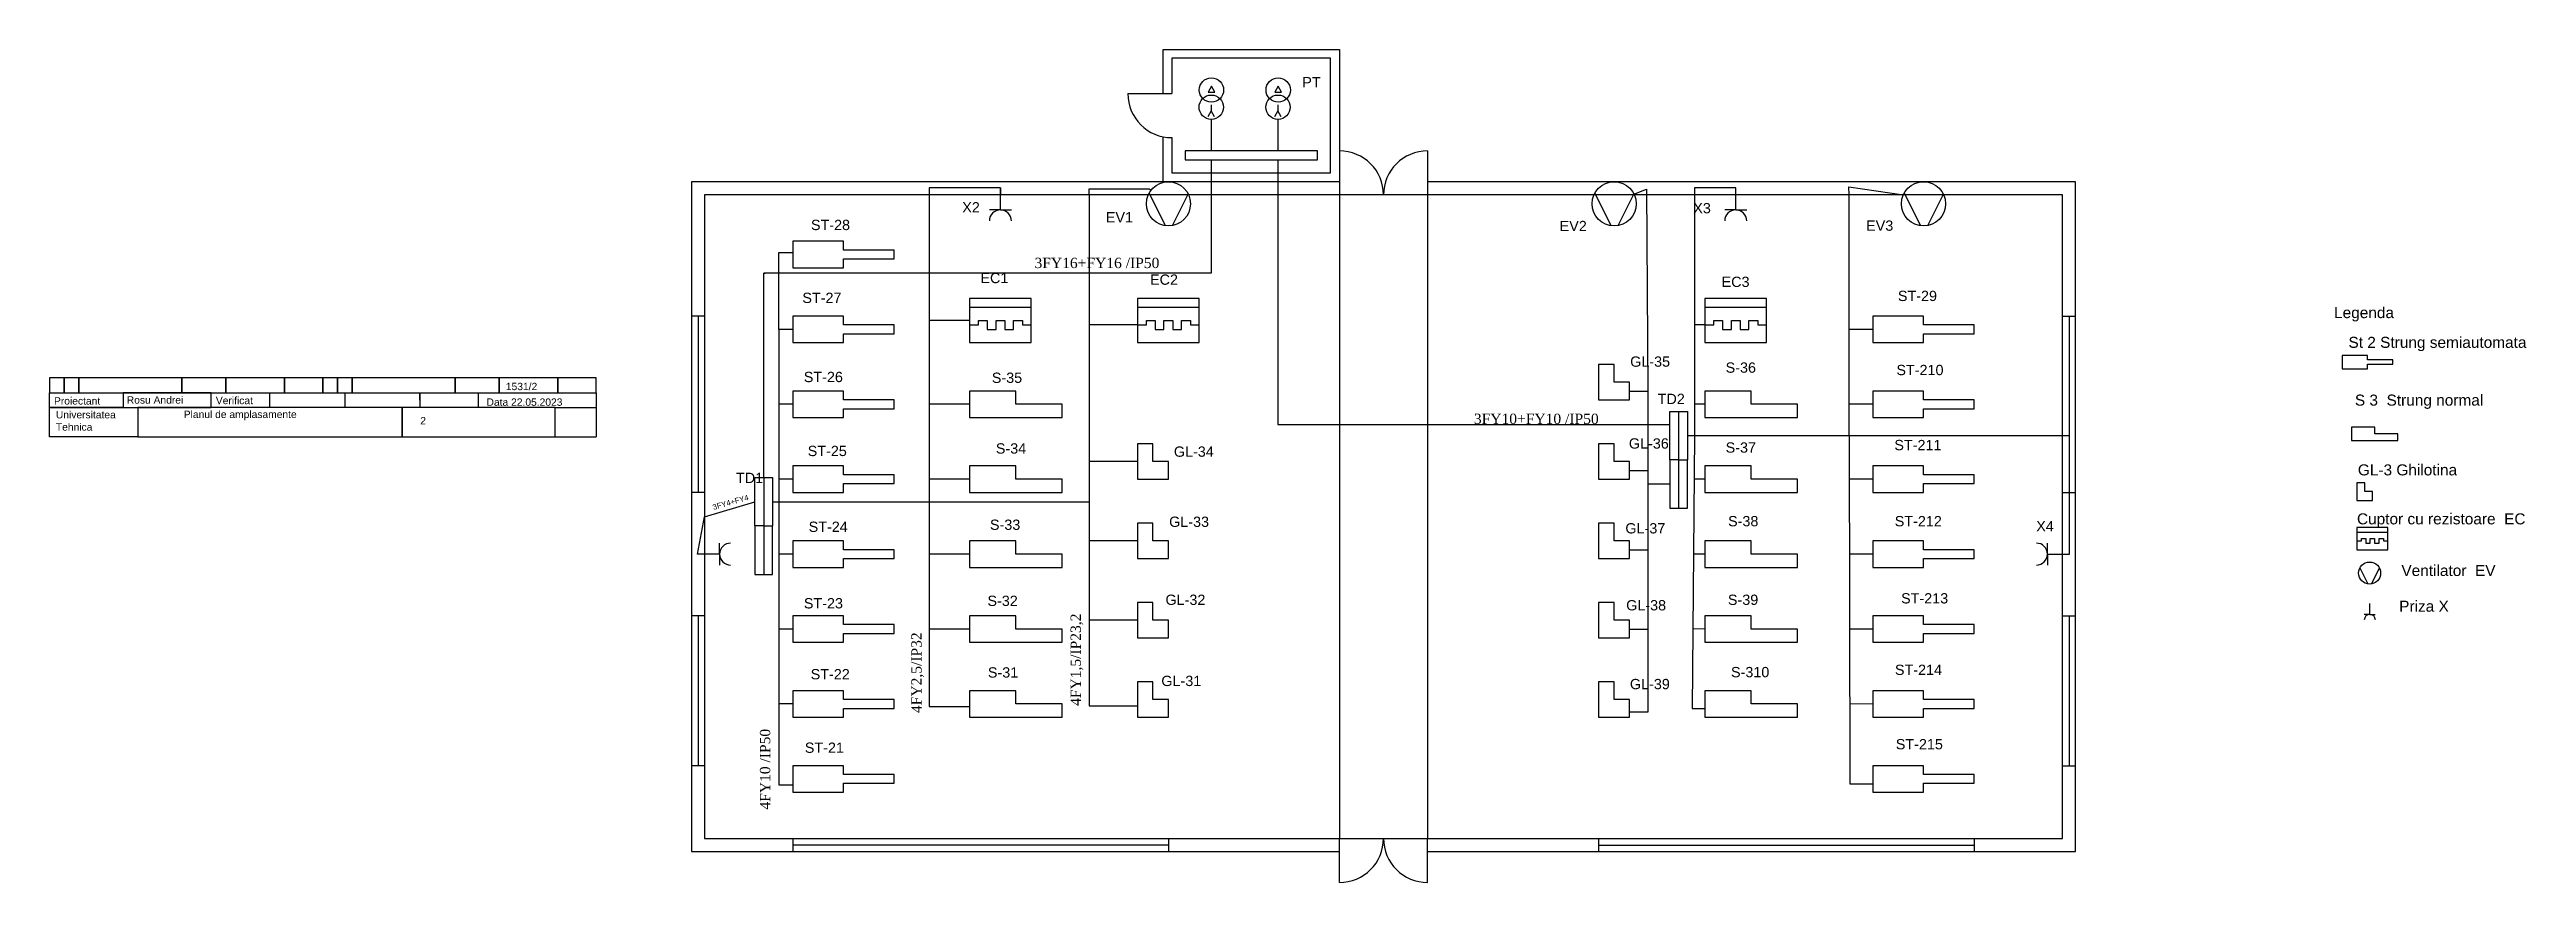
# Model space of a CAD drawing. Header units: millimetres. Extents: x 19079 to 103358, y -4160 to 24190.
import ezdxf

# ---------------------------------------------------------------- set-up
doc = ezdxf.new("R2010")
doc.units = ezdxf.units.MM
doc.styles.get("Standard").update_dxf_attribs({"font": 'arial.ttf'})

# ---------------------------------------------------------------- blocks, each defined once
blk = doc.blocks.new('*U2')
for p, q in [((0, 450), (-1575, 450)), ((-1575, 450), (-1575, -450)), ((0, 0), (0, 450)), ((1575, 0), (0, 0)), ((1575, -450), (1575, 0)), ((-1575, -450), (1575, -450))]:
    blk.add_line(p, q)
blk = doc.blocks.new('*U3')
at = {"color": 0, "linetype": 'ByBlock', "lineweight": -2, "transparency": 16777216}
for p in [(0, 10200), (0, 7650), (0, 5100), (0, 2550), (0, 0)]:
    blk.add_blockref('*U2', p, dxfattribs=at)
blk = doc.blocks.new('*U4')
for p, q in [((0, 450), (-1575, 450)), ((-1575, 450), (-1575, -450)), ((0, 0), (0, 450)), ((1575, 0), (0, 0)), ((1575, -450), (1575, 0)), ((-1575, -450), (1575, -450))]:
    blk.add_line(p, q)
blk = doc.blocks.new('*U5')
at = {"color": 0, "linetype": 'ByBlock', "lineweight": -2, "transparency": 16777216}
for p in [(0, 10200), (0, 7650), (0, 5100), (0, 2550), (0, 0)]:
    blk.add_blockref('*U4', p, dxfattribs=at)
blk = doc.blocks.new('*U6')
for p, q in [((0, 600), (-525, 600)), ((-525, 600), (-525, -600)), ((0, 0), (0, 600)), ((525, 0), (0, 0)), ((525, -600), (525, 0)), ((-525, -600), (525, -600))]:
    blk.add_line(p, q)
blk = doc.blocks.new('*U7')
at = {"color": 0, "linetype": 'ByBlock', "lineweight": -2, "transparency": 16777216}
for p in [(0, 8100), (0, 5400), (0, 2700), (0, 0)]:
    blk.add_blockref('*U6', p, dxfattribs=at)
blk = doc.blocks.new('*U8')
for p, q in [((0, 600), (-525, 600)), ((-525, 600), (-525, -600)), ((0, 0), (0, 600)), ((525, 0), (0, 0)), ((525, -600), (525, 0)), ((-525, -600), (525, -600))]:
    blk.add_line(p, q)
blk = doc.blocks.new('*U9')
at = {"color": 0, "linetype": 'ByBlock', "lineweight": -2, "transparency": 16777216}
for p in [(0, 10800), (0, 8100), (0, 5400), (0, 2700), (0, 0)]:
    blk.add_blockref('*U8', p, dxfattribs=at)

msp = doc.modelspace()

# ---------------------------------------------------------------- linework, layer by layer
for p, q in [((62669, 23890), (57269, 23890)), ((57269, 23890), (57269, 22690)), ((62669, 19990), (62669, 23890)), ((55769, 22690), (57269, 22690)), ((58604, 22302), (58604, 22102)), ((60874, 22302), (60874, 22102)), ((57269, 21190), (57269, 19990)), ((58607, 21813), (58607, 20740)), ((60878, 21813), (60878, 20740)), ((57719, 20740), (57719, 20590)), ((62219, 20740), (57719, 20740)), ((57719, 20590), (57719, 20440)), ((57719, 20440), (62219, 20440)), ((58607, 20440), (58607, 19990)), ((60878, 20440), (60878, 19990)), ((62219, 20440), (62219, 20740)), ((62969, 20740), (62969, 19240)), ((65969, 20740), (65969, 19240)), ((40919, 19690), (40919, -3110)), ((62969, 19690), (40919, 19690)), ((51434, 19480), (49006, 19480)), ((49006, 19480), (49006, 1824)), ((51434, 18730), (51434, 19480)), ((51434, 19480), (51434, 19240)), ((54457, 19240), (54457, 19453)), ((54457, 19453), (56490, 19453)), ((56490, 19453), (56558, 19400)), ((57269, 19990), (62669, 19990)), ((58607, 19990), (58607, 16960)), ((60878, 20215), (60878, 11956)), ((88019, 19690), (65969, 19690)), ((72989, 19267), (73421, 19436)), ((73421, 19436), (73464, 12565)), ((76454, 19480), (75046, 19480)), ((75046, 19480), (75046, 11051)), ((76454, 18730), (76454, 19480)), ((80316, 19240), (80299, 19515)), ((80299, 19515), (82157, 19240)), ((88019, -3110), (88019, 19690)), ((51434, 18730), (51059, 18730)), ((51434, 18730), (51809, 18730)), ((56490, 19240), (54457, 19240)), ((54457, 19240), (54457, 1857)), ((56490, 19297), (57040, 18198)), ((56490, 19297), (56490, 19240)), ((56490, 19240), (56490, 19240)), ((56490, 19240), (56490, 19240)), ((57292, 18203), (57824, 19267)), ((62969, 19240), (62969, -2660)), ((65969, 19240), (65969, -2660)), ((71655, 19297), (72205, 18198)), ((72457, 18203), (72989, 19267)), ((76454, 18730), (76079, 18730)), ((76454, 18730), (76829, 18730)), ((80316, 11058), (80316, 19240)), ((82185, 19297), (82735, 18198)), ((82987, 18203), (83519, 19267)), ((43897, 14665), (43897, 17279)), ((43897, 17279), (44369, 17279)), ((46094, 17665), (44369, 17665)), ((44369, 17665), (44369, 16765)), ((46094, 17365), (46094, 17665)), ((47819, 17365), (46094, 17365)), ((46094, 16765), (46094, 17065)), ((46094, 17065), (47819, 17065)), ((47819, 17065), (47819, 17365)), ((58607, 16960), (58607, 16574)), ((43378, 9625), (43378, 16574)), ((43419, 16574), (43378, 16574)), ((43378, 16574), (43430, 16574)), ((58607, 16574), (43430, 16574)), ((43430, 16574), (43430, 16574)), ((44369, 16765), (46094, 16765)), ((50384, 15415), (52484, 15415)), ((56099, 15415), (58199, 15415)), ((75404, 15415), (77504, 15415)), ((41369, 15115), (40919, 15115)), ((41144, 15115), (41144, 9115)), ((44369, 14665), (43897, 14665)), ((43897, 14665), (43897, -842)), ((46094, 15115), (44369, 15115)), ((44369, 15115), (44369, 14215)), ((46094, 14815), (46094, 15115)), ((47819, 14815), (46094, 14815)), ((46094, 14215), (46094, 14515)), ((46094, 14515), (47819, 14515)), ((47819, 14515), (47819, 14815)), ((50384, 14965), (49006, 14965)), ((50384, 14815), (50684, 14815)), ((50684, 14815), (50684, 14965)), ((50684, 14965), (50984, 14965)), ((50984, 14965), (50984, 14665)), ((50984, 14665), (51284, 14665)), ((51284, 14665), (51284, 14965)), ((51284, 14965), (51584, 14965)), ((51584, 14965), (51584, 14665)), ((51584, 14665), (51884, 14665)), ((51884, 14665), (51884, 14965)), ((51884, 14965), (52184, 14965)), ((52184, 14965), (52184, 14815)), ((52184, 14815), (52484, 14815)), ((56099, 14815), (54457, 14815)), ((56099, 14815), (56399, 14815)), ((56399, 14815), (56399, 14965)), ((56399, 14965), (56699, 14965)), ((56699, 14965), (56699, 14665)), ((56699, 14665), (56999, 14665)), ((56999, 14665), (56999, 14965)), ((56999, 14965), (57299, 14965)), ((57299, 14965), (57299, 14665)), ((57299, 14665), (57599, 14665)), ((57599, 14665), (57599, 14965)), ((57599, 14965), (57899, 14965)), ((57899, 14965), (57899, 14815)), ((57899, 14815), (58199, 14815)), ((75404, 14815), (75046, 14815)), ((75404, 14815), (75704, 14815)), ((75704, 14815), (75704, 14965)), ((75704, 14965), (76004, 14965)), ((76004, 14965), (76004, 14665)), ((76004, 14665), (76304, 14665)), ((76304, 14665), (76304, 14965)), ((76304, 14965), (76604, 14965)), ((76604, 14965), (76604, 14665)), ((76604, 14665), (76904, 14665)), ((76904, 14665), (76904, 14965)), ((76904, 14965), (77204, 14965)), ((77204, 14965), (77204, 14815)), ((77204, 14815), (77504, 14815)), ((81119, 14665), (80316, 14665)), ((82844, 15115), (81119, 15115)), ((81119, 15115), (81119, 14215)), ((82844, 14815), (82844, 15115)), ((84569, 14815), (82844, 14815)), ((82844, 14215), (82844, 14515)), ((82844, 14515), (84569, 14515)), ((84569, 14515), (84569, 14815)), ((87569, 15115), (88019, 15115)), ((87794, 15115), (87794, 9115)), ((44369, 14215), (46094, 14215)), ((81119, 14215), (82844, 14215)), ((97952, 13775), (97090, 13775)), ((97090, 13775), (97090, 13325)), ((97952, 13625), (97952, 13775)), ((98815, 13625), (97952, 13625)), ((98815, 13475), (98815, 13625)), ((97090, 13325), (97952, 13325)), ((97952, 13325), (97952, 13475)), ((97952, 13475), (98815, 13475)), ((26579, 12010), (26579, 12510)), ((29129, 12510), (29129, 12010)), ((31679, 12260), (31679, 12510)), ((31679, 12510), (31679, 12010)), ((33679, 12010), (33679, 12510)), ((36279, 12010), (37679, 12010)), ((37679, 12510), (37679, 11010)), ((44369, 12115), (43897, 12115)), ((46094, 12565), (44369, 12565)), ((44369, 12565), (44369, 11665)), ((46094, 12265), (46094, 12565)), ((47819, 12265), (46094, 12265)), ((46094, 11665), (46094, 11965)), ((46094, 11965), (47819, 11965)), ((47819, 11965), (47819, 12265)), ((50384, 12115), (49006, 12115)), ((60878, 11956), (60878, 11430)), ((72839, 12565), (73464, 12565)), ((73464, 12565), (73464, 1635)), ((74209, 10225), (74209, 11875)), ((74209, 11875), (74809, 11875)), ((74509, 11875), (74509, 8575)), ((74809, 11875), (74809, 10225)), ((75404, 12115), (75046, 12115)), ((81119, 12115), (80316, 12115)), ((82844, 12565), (81119, 12565)), ((81119, 12565), (81119, 11665)), ((82844, 12265), (82844, 12565)), ((84569, 12265), (82844, 12265)), ((82844, 11665), (82844, 11965)), ((82844, 11965), (84569, 11965)), ((84569, 11965), (84569, 12265)), ((36279, 11010), (37679, 11010)), ((44369, 11665), (46094, 11665)), ((60878, 11430), (74209, 11430)), ((74809, 11050), (80316, 11058)), ((75046, 11051), (74975, 1765)), ((80316, 11058), (80332, -804)), ((80316, 11058), (87794, 11058)), ((81119, 11665), (82844, 11665)), ((87794, 11058), (87794, 7015)), ((98197, 11333), (97410, 11333)), ((97410, 11333), (97410, 10883)), ((98197, 11108), (98197, 11333)), ((98985, 11108), (98197, 11108)), ((98985, 10883), (98985, 11108)), ((56099, 10165), (54457, 10165)), ((74509, 10225), (74209, 10225)), ((74209, 10225), (74209, 8575)), ((74509, 10225), (74809, 10225)), ((74809, 8575), (74809, 10225)), ((97410, 10883), (98985, 10883)), ((43078, 7975), (43078, 9625)), ((43078, 9625), (43678, 9625)), ((43378, 9625), (43378, 6325)), ((43678, 9625), (43678, 7975)), ((44369, 9565), (43897, 9565)), ((46094, 10015), (44369, 10015)), ((44369, 10015), (44369, 9115)), ((46094, 9715), (46094, 10015)), ((47819, 9715), (46094, 9715)), ((46094, 9115), (46094, 9415)), ((46094, 9415), (47819, 9415)), ((47819, 9415), (47819, 9715)), ((50384, 9565), (49006, 9565)), ((72839, 9865), (73464, 9865)), ((74209, 9400), (73464, 9400)), ((75404, 9565), (75035, 9567)), ((81119, 9565), (80318, 9564)), ((82844, 10015), (81119, 10015)), ((81119, 10015), (81119, 9115)), ((82844, 9715), (82844, 10015)), ((84569, 9715), (82844, 9715)), ((82844, 9115), (82844, 9415)), ((82844, 9415), (84569, 9415)), ((84569, 9415), (84569, 9715)), ((97854, 9443), (97591, 9443)), ((97591, 9443), (97591, 8843)), ((97854, 9143), (97854, 9443)), ((41369, 9115), (40919, 9115)), ((41369, 8290), (43078, 8800)), ((43678, 8800), (54457, 8800)), ((44369, 9115), (46094, 9115)), ((74209, 8575), (74809, 8575)), ((81119, 9115), (82844, 9115)), ((87569, 9115), (88019, 9115)), ((97591, 8843), (98116, 8843)), ((98116, 9143), (97854, 9143)), ((98116, 8843), (98116, 9143)), ((41129, 7015), (41369, 8290)), ((43378, 7975), (43078, 7975)), ((43078, 7975), (43078, 6325)), ((43378, 7975), (43678, 7975)), ((43678, 6325), (43678, 7975)), ((97591, 7767), (98641, 7767)), ((41879, 7015), (41129, 7015)), ((41879, 7015), (41879, 7390)), ((41879, 7015), (41879, 6640)), ((44369, 7015), (43897, 7015)), ((46094, 7465), (44369, 7465)), ((44369, 7465), (44369, 6565)), ((46094, 7165), (46094, 7465)), ((47819, 7165), (46094, 7165)), ((46094, 6565), (46094, 6865)), ((46094, 6865), (47819, 6865)), ((47819, 6865), (47819, 7165)), ((50384, 7015), (49006, 7015)), ((56099, 7465), (54457, 7465)), ((72839, 7165), (73464, 7165)), ((75404, 7015), (75015, 7018)), ((81119, 7015), (80322, 7014)), ((82844, 7465), (81119, 7465)), ((81119, 7465), (81119, 6565)), ((82844, 7165), (82844, 7465)), ((84569, 7165), (82844, 7165)), ((82844, 6565), (82844, 6865)), ((82844, 6865), (84569, 6865)), ((84569, 6865), (84569, 7165)), ((87059, 7015), (87059, 7390)), ((87059, 7015), (87059, 6640)), ((87059, 7015), (87809, 7015)), ((97591, 7467), (97741, 7467)), ((97741, 7467), (97741, 7542)), ((97741, 7542), (97891, 7542)), ((97891, 7542), (97891, 7392)), ((97891, 7392), (98041, 7392)), ((98041, 7392), (98041, 7542)), ((98041, 7542), (98191, 7542)), ((98191, 7542), (98191, 7392)), ((98191, 7392), (98341, 7392)), ((98341, 7392), (98341, 7542)), ((98341, 7542), (98491, 7542)), ((98491, 7542), (98491, 7467)), ((98491, 7467), (98641, 7467)), ((43078, 6325), (43678, 6325)), ((44369, 6565), (46094, 6565)), ((81119, 6565), (82844, 6565)), ((97689, 6549), (97964, 5999)), ((98090, 6002), (98356, 6534)), ((98028, 4964), (98028, 5339)), ((41369, 4915), (40919, 4915)), ((41144, 4915), (41144, -185)), ((44369, 4465), (43897, 4465)), ((46094, 4915), (44369, 4915)), ((44369, 4915), (44369, 4015)), ((46094, 4615), (46094, 4915)), ((47819, 4615), (46094, 4615)), ((46094, 4015), (46094, 4315)), ((46094, 4315), (47819, 4315)), ((47819, 4315), (47819, 4615)), ((50384, 4465), (49006, 4465)), ((56099, 4765), (54457, 4765)), ((72839, 4465), (73464, 4465)), ((75404, 4465), (74996, 4468)), ((81119, 4465), (80325, 4464)), ((82844, 4915), (81119, 4915)), ((81119, 4915), (81119, 4015)), ((82844, 4615), (82844, 4915)), ((84569, 4615), (82844, 4615)), ((82844, 4015), (82844, 4315)), ((82844, 4315), (84569, 4315)), ((84569, 4315), (84569, 4615)), ((87569, 4915), (88019, 4915)), ((87794, 4915), (87794, -185)), ((98028, 4964), (97840, 4964)), ((98028, 4964), (98215, 4964)), ((44369, 4015), (46094, 4015)), ((81119, 4015), (82844, 4015)), ((44369, 1915), (43897, 1915)), ((46094, 2365), (44369, 2365)), ((44369, 2365), (44369, 1465)), ((46094, 2065), (46094, 2365)), ((47819, 2065), (46094, 2065)), ((46094, 1465), (46094, 1765)), ((46094, 1765), (47819, 1765)), ((47819, 1765), (47819, 2065)), ((49006, 1824), (50384, 1824)), ((54457, 1857), (56099, 1857)), ((74975, 1765), (75404, 1765)), ((81119, 1915), (80329, 1914)), ((82844, 2365), (81119, 2365)), ((81119, 2365), (81119, 1465)), ((82844, 2065), (82844, 2365)), ((84569, 2065), (82844, 2065)), ((82844, 1465), (82844, 1765)), ((82844, 1765), (84569, 1765)), ((84569, 1765), (84569, 2065)), ((44369, 1465), (46094, 1465)), ((73464, 1635), (72839, 1635)), ((81119, 1465), (82844, 1465)), ((41369, -185), (40919, -185)), ((43897, -842), (44369, -842)), ((46094, -185), (44369, -185)), ((44369, -185), (44369, -1085)), ((46094, -485), (46094, -185)), ((47819, -485), (46094, -485)), ((46094, -1085), (46094, -785)), ((46094, -785), (47819, -785)), ((47819, -785), (47819, -485)), ((80332, -804), (81119, -804)), ((82844, -185), (81119, -185)), ((81119, -185), (81119, -1085)), ((82844, -485), (82844, -185)), ((84569, -485), (82844, -485)), ((82844, -1085), (82844, -785)), ((82844, -785), (84569, -785)), ((84569, -785), (84569, -485)), ((87569, -185), (88019, -185)), ((44369, -1085), (46094, -1085)), ((81119, -1085), (82844, -1085)), ((40919, -3110), (62969, -3110)), ((41369, -2660), (87569, -2660)), ((44369, -2660), (44369, -3110)), ((57149, -2885), (44369, -2885)), ((57149, -2660), (57149, -3110)), ((62969, -4160), (62969, -2660)), ((65969, -4160), (65969, -2660)), ((65969, -3110), (88019, -3110)), ((71789, -2660), (71789, -3110)), ((71789, -2885), (84569, -2885)), ((84569, -2660), (84569, -3110))]:
    msp.add_line(p, q)
for points in [[(56969, 22690), (56969, 24190), (62969, 24190), (62969, 19690), (56969, 19690), (56969, 21220)], [(58719, 21901), (58604, 22102), (58488, 21901)], [(60990, 21901), (60874, 22102), (60759, 21901)]]:
    msp.add_lwpolyline(points)
for points in [[(58613, 22943), (58497, 22743), (58729, 22743)], [(60884, 22943), (60768, 22743), (60999, 22743)], [(41369, -2660), (87569, -2660), (87569, 19240), (41369, 19240)], [(50384, 14215), (52484, 14215), (52484, 15715), (50384, 15715)], [(56099, 14215), (58199, 14215), (58199, 15715), (56099, 15715)], [(75404, 14215), (77504, 14215), (77504, 15715), (75404, 15715)], [(19579, 13010), (19079, 13010), (19079, 12510), (19579, 12510)], [(20079, 13010), (19579, 13010), (19579, 12510), (20079, 12510)], [(20079, 12510), (23579, 12510), (23579, 13010), (20079, 13010)], [(23579, 12510), (25079, 12510), (25079, 13010), (23579, 13010)], [(25079, 12510), (27079, 12510), (27079, 13010), (25079, 13010)], [(27079, 12510), (28379, 12510), (28379, 13010), (27079, 13010)], [(28879, 13010), (28379, 13010), (28379, 12510), (28879, 12510)], [(29379, 13010), (28879, 13010), (28879, 12510), (29379, 12510)], [(29379, 12510), (32879, 12510), (32879, 13010), (29379, 13010)], [(32879, 12510), (34379, 12510), (34379, 13010), (32879, 13010)], [(34379, 12510), (36379, 12510), (36379, 13010), (34379, 13010)], [(36379, 12510), (37679, 12510), (37679, 13010), (36379, 13010)], [(19079, 12510), (21579, 12510), (21579, 12010), (19079, 12010)], [(19079, 12010), (22079, 12010), (22079, 11010), (19079, 11010)], [(21579, 12010), (24579, 12010), (24579, 12510), (21579, 12510)], [(22079, 11010), (31079, 11010), (31079, 12010), (22079, 12010)], [(31079, 11010), (36279, 11010), (36279, 12010), (31079, 12010)], [(97591, 7167), (98641, 7167), (98641, 7917), (97591, 7917)]]:
    msp.add_lwpolyline(points, close=True)
for centre, radius in [((58613, 22810), 414), ((60884, 22810), 414), ((58607, 22227), 414), ((60878, 22227), 414), ((57149, 18940), 750), ((72314, 18940), 750), ((82844, 18940), 750), ((98019, 6370), 375)]:
    msp.add_circle(centre, radius)
for centre, radius, start, end in [((57269, 22690), 1500, 180, 270), ((62969, 19240), 1500, 0, 90), ((65969, 19240), 1500, 90, 180), ((51434, 18355), 375, 0, 180), ((76454, 18355), 375, 0, 180), ((42254, 7015), 375, 90, 270), ((86684, 7015), 375, 270, 90), ((98028, 4777), 188, 0, 180), ((62969, -2660), 1500, 270, 0), ((65969, -2660), 1500, 180, 270)]:
    msp.add_arc(centre, radius, start, end)

# ---------------------------------------------------------------- block references
for name, p in [('*U9', (72314, 2065)), ('*U3', (51959, 1915)), ('*U5', (76979, 1915)), ('*U7', (56624, 2065))]:
    msp.add_blockref(name, p)

# ---------------------------------------------------------------- texts
at = {"attachment_point": 1}
for s, width, gutter_width, heights, insert, char_height in [('{\\C0;PT}', 69223.87, 1749, [0], (61705, 23253), 349.9), ('{\\C0;X2}', 69223.87, 1749, [0], (50134, 18995), 349.9), ('{\\C0;EV1}', 69223.87, 1749, [0], (55021, 18656), 349.9), ('{\\C0;X3}', 69223.87, 1749, [0], (75009, 18966), 349.9), ('{\\C0;ST-28}', 69223.87, 1749, [0], (44987, 18394), 349.88), ('{\\C0;EV2}', 69223.87, 1749, [0], (70461, 18358), 349.9), ('{\\C0;EV3}', 69223.87, 1749, [0], (80889, 18371), 349.9), ('{\\fTimes New Roman|b0|i0|c238|p18;3FY16+FY16 /IP50}', 69223.87, 1749, [0], (52594, 17101), 349.88), ('{\\C0;EC1}', 69223.87, 1749, [0], (50753, 16588), 349.9), ('{\\C0;EC2}', 69223.87, 1749, [0], (56524, 16533), 349.9), ('{\\C0;EC3}', 69223.87, 1749, [0], (75972, 16458), 349.9), ('{\\C0;ST-27}', 69223.87, 1749, [0], (44694, 15913), 349.88), ('{\\C0;ST-29}', 69223.87, 1749, [0], (81970, 15979), 349.88), ('    Legenda ', 229181.82, 1875, [0], (96230, 15423), 375), ('St 2 Strung semiautomata', 452263.36, 1875, [0], (97302, 14411), 375), ('{\\C0;GL-35}', 69223.87, 1749, [0], (72861, 13743), 349.88), ('GL-3', 4150.72, 18.8, [0], (73723, 13674), 3.75), ('{\\C0;S-36}', 69223.87, 1749, [0], (76109, 13539), 349.9), ('1531/2', 1774.33, 1250, [0], (34605, 12846), 250), ('{\\C0;ST-26}', 69223.87, 1749, [0], (44743, 13220), 349.88), ('{\\C0;S-35}', 69223.87, 1749, [0], (51141, 13194), 349.9), ('{\\C0;ST-210}', 69223.87, 1749, [0], (81920, 13457), 349.88), ('Proiectant', 2260.01, 1250, [0], (19231, 12356), 250), ('Universitatea Tehnica', 2260.01, 1250, [0], (19295, 11885), 250), ('Rosu Andrei', 2260.01, 1250, [0], (21708, 12387), 250), ('Planul de amplasamente', 4403.11, 1250, [0], (23645, 11897), 250), ('Verificat', 2260.01, 1250, [0], (24738, 12369), 250), ('Data 22.05.2023', 2898.14, 1250, [0], (33949, 12314), 250), ('{\\fTimes New Roman|b0|i0|c238|p18;3FY10+FY10 /IP50}', 69223.87, 1749, [0], (67543, 11796), 349.88), ('{\\C0;TD2}', 69223.87, 1749, [0], (73796, 12474), 349.9), ('S 3  Strung normal', 140678.34, 1875, [0], (97520, 12445), 375), ('2', 1984.95, 1250, [0], (31694, 11684), 250), ('{\\C0;GL-36}', 69223.87, 1749, [0], (72817, 10957), 349.88), ('{\\C0;ST-25}', 69223.87, 1749, [0], (44876, 10702), 349.88), ('{\\C0;S-34}', 69223.87, 1749, [0], (51278, 10788), 349.9), ('{\\C0;GL-34}', 69223.87, 1749, [0], (57335, 10679), 349.88), ('GL-3', 4150.72, 18.8, [0], (58196, 10610), 3.75), ('GL-3', 4150.72, 18.8, [0], (73678, 10888), 3.75), ('{\\C0;S-37}', 69223.87, 1749, [0], (76109, 10819), 349.9), ('{\\C0;ST-211}', 69223.87, 1749, [0], (81850, 10903), 349.88), ('{\\C0;      TD1}', 69223.87, 1749, [0], (41623, 9785), 349.88), ('GL-3 Ghilotina', 196320.64, 1875, [0], (97621, 10070), 375), ('GL-3', 2075.36, 9.38, [0], (98427, 9513), 1.88), ('{\\C0;ST-24}', 69223.87, 1749, [0], (44909, 8122), 349.88), ('{\\C0;S-33}', 69223.87, 1749, [0], (51078, 8191), 349.9), ('{\\C0;GL-33}', 69223.87, 1749, [0], (57174, 8292), 349.88), ('GL-3', 4150.72, 18.8, [0], (58035, 8223), 3.75), ('{\\C0;GL-37}', 69223.87, 1749, [0], (72698, 8069), 349.88), ('GL-3', 4150.72, 18.8, [0], (73559, 8000), 3.75), ('{\\C0;S-38}', 69223.87, 1749, [0], (76192, 8312), 349.9), ('{\\C0;ST-212}', 69223.87, 1749, [0], (81863, 8312), 349.88), ('{\\C0;X4}', 69223.87, 1749, [0], (86678, 8141), 349.9), ('Cuptor cu rezistoare  EC', 229181.82, 1875, [0], (97591, 8403), 375), ('Ventilator  EV', 196320.64, 1875, [0], (99103, 6645), 375), ('\\pxt9;{\\C0;ST-23}', 69223.87, 1749, [362], (44745, 5517), 349.88), ('{\\C0;S-32}', 69223.87, 1749, [0], (50992, 5601), 349.9), ('{\\C0;GL-32}', 69223.87, 1749, [0], (57049, 5637), 349.88), ('GL-3', 4150.72, 18.8, [0], (57911, 5568), 3.75), ('{\\C0;GL-38}', 69223.87, 1749, [0], (72725, 5450), 349.88), ('GL-3', 4150.72, 18.8, [0], (73586, 5381), 3.75), ('{\\C0;S-39}', 69223.87, 1749, [0], (76187, 5637), 349.9), ('{\\C0;ST-213}', 69223.87, 1749, [0], (82079, 5686), 349.88), ('Priza X', 196320.64, 1875, [0], (99027, 5430), 375), ('{\\C0;ST-22}', 69223.87, 1749, [0], (44977, 3103), 349.88), ('{\\C0;S-31}', 69223.87, 1749, [0], (51007, 3164), 349.9), ('{\\C0;GL-31}', 69223.87, 1749, [0], (56909, 2875), 349.88), ('GL-3', 4150.72, 18.8, [0], (57770, 2805), 3.75), ('{\\C0;GL-39}', 69223.87, 1749, [0], (72852, 2768), 349.88), ('GL-3', 4150.72, 18.8, [0], (73713, 2699), 3.75), ('{\\C0;S-310}', 69223.87, 1749, [0], (76292, 3175), 349.88), ('{\\C0;ST-214}', 69223.87, 1749, [0], (81870, 3253), 349.88), ('{\\C0;ST-21}', 69223.87, 1749, [0], (44778, 602), 349.88), ('{\\C0;ST-215}', 69223.87, 1749, [0], (81899, 721), 349.88)]:
    msp.add_mtext_dynamic_manual_height_columns(s, width=width, gutter_width=gutter_width, heights=heights, dxfattribs=dict(at, insert=insert, char_height=char_height))
for s, width, gutter_width, insert, char_height, rotation in [('3FY4+FY4', 1751.67, 938, (41621, 8698), 187.5, 15.90552), ('{\\fTimes New Roman|b0|i0|c238|p18;4FY2,5/IP32}', 69223.87, 1749, (48402, 1607), 349.88, 90), ('{\\fTimes New Roman|b0|i0|c238|p18;4FY1,5/IP23,2}', 69223.87, 1749, (53820, 1850), 349.88, 90), ('{\\fTimes New Roman|b0|i0|c238|p18;4FY10 /IP50}', 69223.87, 1749, (43251, -1678), 349.88, 90)]:
    msp.add_mtext_dynamic_manual_height_columns(s, width=width, gutter_width=gutter_width, heights=[0], dxfattribs=dict(at, insert=insert, char_height=char_height, rotation=rotation))

doc.saveas('drawing.dxf')
